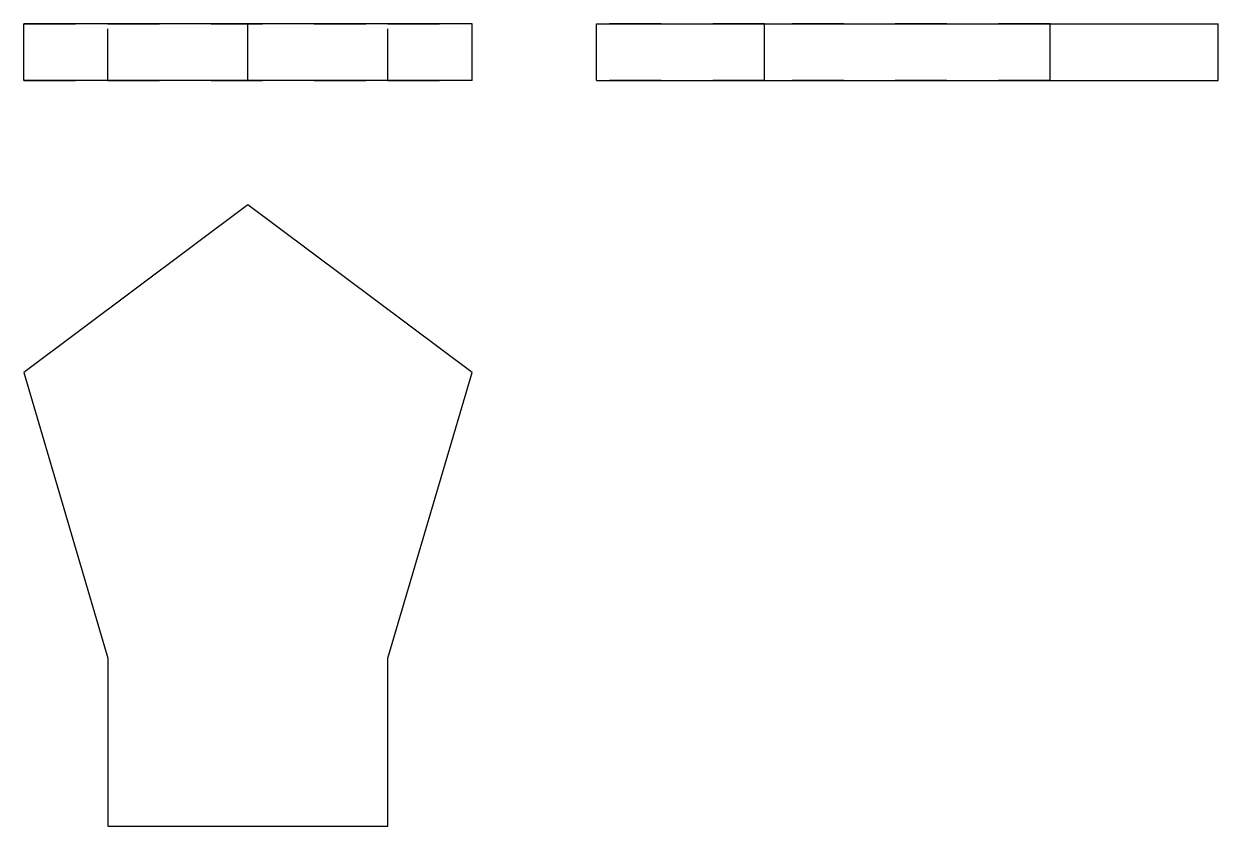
# Model space of a CAD drawing. Extents: x 0 to 2.31, y 0 to 1.56.
import ezdxf

# ---------------------------------------------------------------- set-up
doc = ezdxf.new("R2010")
doc.units = 0
doc.linetypes.add('HIDDEN', pattern=[0.060262, 0.040195, -0.020067])
for name, color, linetype in [('FRONT', 7, 'CONTINUOUS'), ('FRONT_HID', 7, 'HIDDEN'), ('LEFT', 7, 'CONTINUOUS'), ('LEFT_HID', 7, 'HIDDEN'), ('TOP', 7, 'CONTINUOUS')]:
    doc.layers.add(name, color=color, linetype=linetype)

msp = doc.modelspace()

# ---------------------------------------------------------------- linework, layer by layer
at = {"layer": 'FRONT'}
for p, q in [((0, 1.446305), (0, 1.555972)), ((0.434342, 1.555972), (0, 1.555972)), ((0.434342, 1.446305), (0.434342, 1.555972)), ((0.868652, 1.555972), (0.434342, 1.555972)), ((0.868652, 1.446305), (0.868652, 1.555972)), ((0.434342, 1.446305), (0, 1.446305)), ((0.868652, 1.446305), (0.434342, 1.446305))]:
    msp.add_line(p, q, dxfattribs=at)
at = {"layer": 'FRONT_HID', "linetype": 'HIDDEN'}
for p, q in [((0, 1.555972), (0.162801, 1.555972)), ((0.868652, 1.555972), (0, 1.555972)), ((0.162801, 1.446305), (0.162801, 1.555972)), ((0.162801, 1.555972), (0.705708, 1.555972)), ((0.162801, 1.446305), (0.162801, 1.555972)), ((0.162801, 1.555972), (0.705708, 1.555972)), ((0.162801, 1.446305), (0.162801, 1.555972)), ((0.162801, 1.555972), (0.705708, 1.555972)), ((0.705708, 1.446305), (0.705708, 1.555972)), ((0.705708, 1.446305), (0.705708, 1.555972)), ((0.705708, 1.446305), (0.705708, 1.555972)), ((0.705708, 1.555972), (0.868652, 1.555972)), ((0, 1.446305), (0.162801, 1.446305)), ((0.868652, 1.446305), (0, 1.446305)), ((0.162801, 1.446305), (0.705708, 1.446305)), ((0.162801, 1.446305), (0.705708, 1.446305)), ((0.162801, 1.446305), (0.705708, 1.446305)), ((0.705708, 1.446305), (0.868652, 1.446305))]:
    msp.add_line(p, q, dxfattribs=at)
at = {"layer": 'LEFT'}
for p, q in [((1.109703, 1.446305), (1.109703, 1.555972)), ((1.109703, 1.555972), (1.435426, 1.555972)), ((1.435426, 1.446305), (1.435426, 1.555972)), ((1.435426, 1.555972), (1.989213, 1.555972)), ((1.989213, 1.446305), (1.989213, 1.555972)), ((1.989213, 1.555972), (2.097794, 1.555972)), ((2.097794, 1.555972), (2.314957, 1.555972)), ((2.314957, 1.446305), (2.314957, 1.555972)), ((1.109703, 1.446305), (1.435426, 1.446305)), ((1.435426, 1.446305), (1.989213, 1.446305)), ((1.989213, 1.446305), (2.097794, 1.446305)), ((2.097794, 1.446305), (2.314957, 1.446305))]:
    msp.add_line(p, q, dxfattribs=at)
at = {"layer": 'LEFT_HID', "linetype": 'HIDDEN'}
for p, q in [((1.435468, 1.555972), (1.109703, 1.555972)), ((1.435468, 1.555972), (1.435426, 1.555972)), ((1.989213, 1.555972), (1.435468, 1.555972)), ((1.435468, 1.446305), (1.435468, 1.555972)), ((1.435468, 1.446305), (1.109703, 1.446305)), ((1.435468, 1.446305), (1.435426, 1.446305)), ((1.989213, 1.446305), (1.435468, 1.446305))]:
    msp.add_line(p, q, dxfattribs=at)
at = {"layer": 'TOP'}
for p, q in [((0.434342, 1.205254), (0, 0.879531)), ((0.868652, 0.879489), (0.434342, 1.205254)), ((0, 0.879531), (0.162801, 0.325744)), ((0.705708, 0.325744), (0.868652, 0.879489)), ((0.162801, 0.325744), (0.162801, 0.217163)), ((0.705708, 0.217163), (0.705708, 0.325744)), ((0.162801, 0.217163), (0.162801, 0)), ((0.705708, 0), (0.705708, 0.217163)), ((0.162801, 0), (0.705708, 0))]:
    msp.add_line(p, q, dxfattribs=at)

doc.saveas('drawing.dxf')
